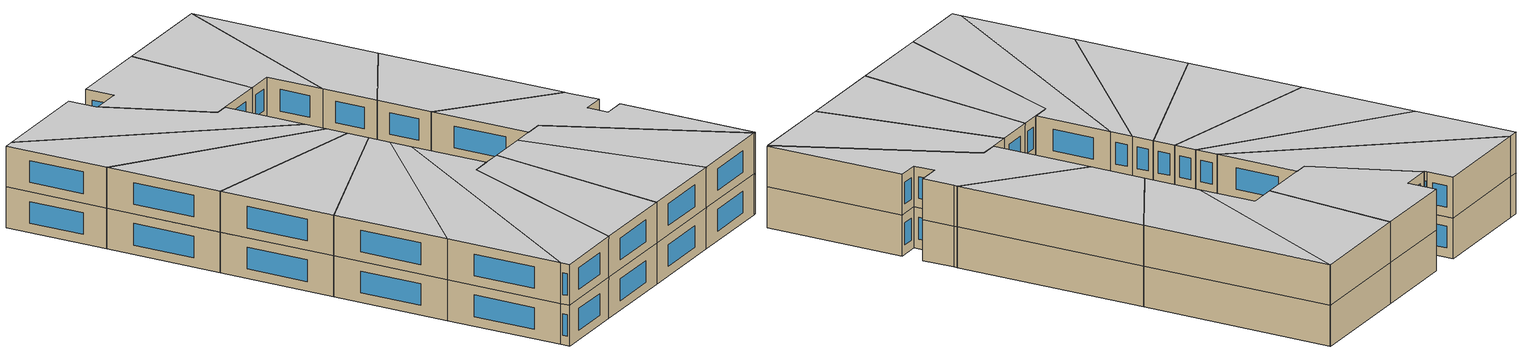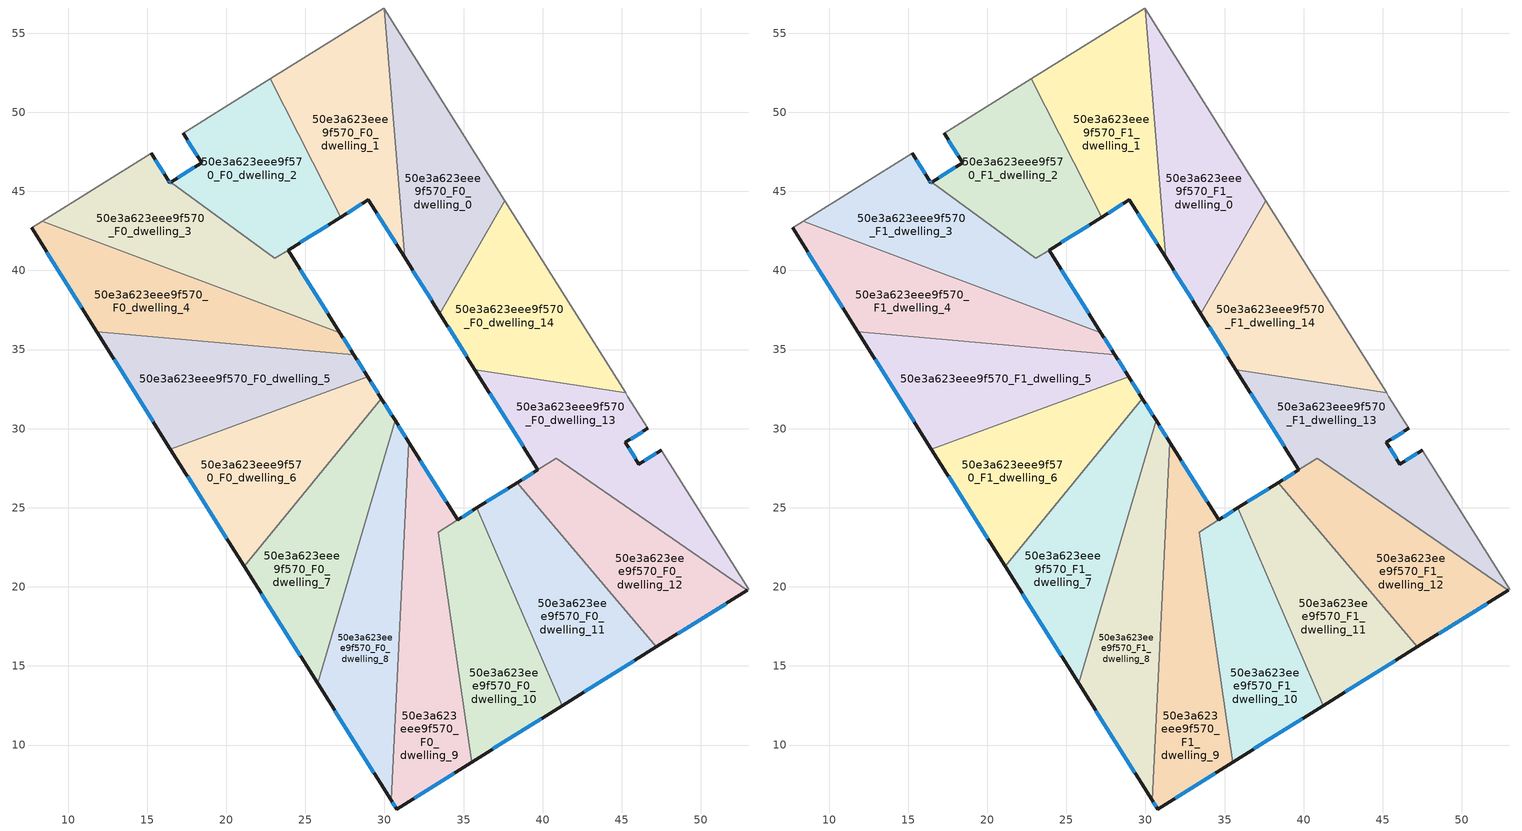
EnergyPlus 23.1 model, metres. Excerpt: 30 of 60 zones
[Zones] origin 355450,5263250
50e3a623eee9f570_F0_dwelling_0
 floor ground (EU_floor_Construction): 29.99,56.55 37.61,44.41 33.5,37.28 31.27,40.82 z0
 wall outside (EU_wall_Construction): 31.27,40.82 33.5,37.28 z0:3
 wall adiabatic (EU_wall_Construction): 37.61,44.41 29.99,56.55 z0:3
 wall to 50e3a623eee9f570_F0_dwelling_1 (EU_wall_Construction): 29.99,56.55 31.27,40.82 z0:3
 wall to 50e3a623eee9f570_F0_dwelling_14 (EU_wall_Construction): 33.5,37.28 37.61,44.41 z0:3
 window (EU_Window_Construction): 31.8,39.99 32.98,38.11 z0.7:2.3
50e3a623eee9f570_F0_dwelling_1
 floor ground (EU_floor_Construction): 29.99,56.55 31.27,40.82 28.99,44.46 27.22,43.36 22.78,52.11 29.96,56.59 z0
 wall outside (EU_wall_Construction): 27.22,43.36 28.99,44.46 31.27,40.82 z0:3
 wall adiabatic (EU_wall_Construction): 29.99,56.55 29.96,56.59 22.78,52.11 z0:3
 wall to 50e3a623eee9f570_F0_dwelling_2 (EU_wall_Construction): 22.78,52.11 27.22,43.36 z0:3
 window (EU_Window_Construction): 29.52,43.61 30.74,41.68 / 27.64,43.62 28.57,44.2 z0.7:2.3
50e3a623eee9f570_F0_dwelling_10
 floor ground (EU_floor_Construction): 35.84,24.99 41.25,12.49 35.51,8.91 33.39,23.46 z0
 wall outside (EU_wall_Construction): 35.51,8.91 41.25,12.49 / 35.84,24.99 34.62,24.23 z0:3
 wall to 50e3a623eee9f570_F0_dwelling_11 (EU_wall_Construction): 41.25,12.49 35.84,24.99 z0:3
 wall to 50e3a623eee9f570_F0_dwelling_9 (EU_wall_Construction): 34.62,24.23 33.39,23.46 35.51,8.91 z0:3
 window (EU_Window_Construction): 36.86,9.75 39.9,11.65 / 35.56,24.81 34.91,24.41 z0.7:2.3
50e3a623eee9f570_F0_dwelling_11
 floor ground (EU_floor_Construction): 38.39,26.58 47.19,16.2 41.25,12.49 35.84,24.99 z0
 wall outside (EU_wall_Construction): 38.39,26.58 35.84,24.99 / 41.25,12.49 47.19,16.2 z0:3
 wall to 50e3a623eee9f570_F0_dwelling_12 (EU_wall_Construction): 47.19,16.2 38.39,26.58 z0:3
 window (EU_Window_Construction): 37.79,26.21 36.44,25.37 / 42.64,13.36 45.79,15.33 z0.7:2.3
50e3a623eee9f570_F0_dwelling_12
 floor ground (EU_floor_Construction): 52.95,19.79 47.19,16.2 38.39,26.58 40.85,28.11 z0
 wall outside (EU_wall_Construction): 47.19,16.2 52.94,19.79 / 39.7,27.4 38.39,26.58 z0:3
 wall to 50e3a623eee9f570_F0_dwelling_13 (EU_wall_Construction): 52.95,19.79 40.85,28.11 39.7,27.4 z0:3
 window (EU_Window_Construction): 48.54,17.04 51.59,18.94 / 39.39,27.2 38.7,26.77 z0.7:2.3
50e3a623eee9f570_F0_dwelling_13
 floor ground (EU_floor_Construction): 46.65,30.01 45.23,29.13 46.09,27.76 47.51,28.65 53.04,19.85 52.95,19.79 40.85,28.11 39.7,27.4 35.72,33.74 45.24,32.26 45.39,32.01 z0
 wall outside (EU_wall_Construction): 35.72,33.74 39.7,27.4 / 47.51,28.65 46.09,27.76 45.23,29.13 46.65,30.01 z0:3
 wall adiabatic (EU_wall_Construction): 46.65,30.01 45.39,32.01 45.24,32.26 / 52.95,19.79 53.04,19.85 47.51,28.65 z0:3
 wall to 50e3a623eee9f570_F0_dwelling_14 (EU_wall_Construction): 45.24,32.26 35.72,33.74 z0:3
 window (EU_Window_Construction): 36.66,32.25 38.77,28.89 / 45.56,29.34 46.32,29.81 / 45.88,28.08 45.43,28.81 / 47.17,28.44 46.42,27.97 z0.7:2.3
50e3a623eee9f570_F0_dwelling_14
 floor ground (EU_floor_Construction): 37.61,44.41 45.24,32.26 35.72,33.74 33.5,37.28 z0
 wall outside (EU_wall_Construction): 33.5,37.28 35.72,33.74 z0:3
 wall adiabatic (EU_wall_Construction): 45.24,32.26 37.61,44.41 z0:3
 window (EU_Window_Construction): 34.02,36.45 35.2,34.57 z0.7:2.3
50e3a623eee9f570_F0_dwelling_2
 floor ground (EU_floor_Construction): 22.78,52.11 27.22,43.36 23.06,40.76 16.48,45.59 18.45,46.81 17.27,48.68 z0
 wall outside (EU_wall_Construction): 17.27,48.68 18.45,46.81 16.48,45.59 / 23.91,41.29 27.22,43.36 z0:3
 wall adiabatic (EU_wall_Construction): 22.78,52.11 17.27,48.68 z0:3
 wall to 50e3a623eee9f570_F0_dwelling_3 (EU_wall_Construction): 16.48,45.59 23.06,40.76 23.91,41.29 z0:3
 window (EU_Window_Construction): 17.98,46.53 16.94,45.88 / 17.55,48.24 18.17,47.25 / 24.69,41.77 26.45,42.87 z0.7:2.3
50e3a623eee9f570_F0_dwelling_3
 floor ground (EU_floor_Construction): 23.91,41.29 27.18,36.07 8.35,43.1 15.25,47.42 16.33,45.7 16.42,45.55 16.48,45.59 23.06,40.76 z0
 wall outside (EU_wall_Construction): 16.48,45.59 16.42,45.55 16.33,45.7 15.25,47.42 / 27.18,36.07 23.91,41.29 z0:3
 wall adiabatic (EU_wall_Construction): 15.25,47.42 8.35,43.1 z0:3
 wall to 50e3a623eee9f570_F0_dwelling_4 (EU_wall_Construction): 8.35,43.1 27.18,36.07 z0:3
 window (EU_Window_Construction): 16.08,46.1 15.5,47.01 / 16.4,45.59 16.35,45.66 / 16.47,45.58 16.44,45.56 / 26.41,37.29 24.68,40.06 z0.7:2.3
50e3a623eee9f570_F0_dwelling_4
 floor ground (EU_floor_Construction): 27.18,36.07 28.06,34.68 11.82,36.11 7.69,42.69 8.35,43.1 z0
 wall outside (EU_wall_Construction): 28.06,34.68 27.18,36.07 / 7.69,42.69 11.82,36.11 z0:3
 wall adiabatic (EU_wall_Construction): 8.35,43.1 7.69,42.69 z0:3
 wall to 50e3a623eee9f570_F0_dwelling_5 (EU_wall_Construction): 11.82,36.11 28.06,34.68 z0:3
 window (EU_Window_Construction): 27.85,35 27.39,35.74 / 8.66,41.14 10.85,37.66 z0.7:2.3
50e3a623eee9f570_F0_dwelling_5
 floor ground (EU_floor_Construction): 28.06,34.68 28.93,33.29 16.47,28.71 11.82,36.11 z0
 wall outside (EU_wall_Construction): 28.93,33.29 28.06,34.68 / 11.82,36.11 16.47,28.71 z0:3
 wall to 50e3a623eee9f570_F0_dwelling_6 (EU_wall_Construction): 16.47,28.71 28.93,33.29 z0:3
 window (EU_Window_Construction): 28.73,33.62 28.26,34.35 / 12.91,34.37 15.38,30.45 z0.7:2.3
50e3a623eee9f570_F0_dwelling_6
 floor ground (EU_floor_Construction): 28.93,33.29 29.8,31.9 21.12,21.32 16.47,28.71 z0
 wall outside (EU_wall_Construction): 29.8,31.9 28.93,33.29 / 16.47,28.71 21.12,21.32 z0:3
 wall to 50e3a623eee9f570_F0_dwelling_7 (EU_wall_Construction): 21.12,21.32 29.8,31.9 z0:3
 window (EU_Window_Construction): 29.6,32.23 29.13,32.96 / 17.56,26.98 20.03,23.05 z0.7:2.3
50e3a623eee9f570_F0_dwelling_7
 floor ground (EU_floor_Construction): 29.8,31.9 30.67,30.52 25.77,13.92 21.12,21.32 z0
 wall outside (EU_wall_Construction): 30.67,30.52 29.8,31.9 / 21.12,21.32 25.77,13.92 z0:3
 wall to 50e3a623eee9f570_F0_dwelling_8 (EU_wall_Construction): 25.77,13.92 30.67,30.52 z0:3
 window (EU_Window_Construction): 30.47,30.84 30.01,31.58 / 22.21,19.58 24.68,15.65 z0.7:2.3
50e3a623eee9f570_F0_dwelling_8
 floor ground (EU_floor_Construction): 30.67,30.52 31.54,29.13 30.42,6.52 25.77,13.92 z0
 wall outside (EU_wall_Construction): 31.54,29.13 30.67,30.52 / 25.77,13.92 30.42,6.52 z0:3
 wall to 50e3a623eee9f570_F0_dwelling_9 (EU_wall_Construction): 30.42,6.52 31.54,29.13 z0:3
 window (EU_Window_Construction): 31.34,29.45 30.88,30.19 / 26.86,12.18 29.33,8.26 z0.7:2.3
50e3a623eee9f570_F0_dwelling_9
 floor ground (EU_floor_Construction): 31.54,29.13 34.62,24.23 33.39,23.46 35.51,8.91 30.77,5.96 30.42,6.52 z0
 wall outside (EU_wall_Construction): 34.62,24.23 31.54,29.13 / 30.42,6.52 30.77,5.96 35.51,8.91 z0:3
 window (EU_Window_Construction): 33.9,25.38 32.27,27.98 / 31.89,6.65 34.4,8.22 / 30.5,6.39 30.69,6.09 z0.7:2.3
50e3a623eee9f570_F1_dwelling_0
 floor to 50e3a623eee9f570_F0_dwelling_0 (EU_floor_Construction): 29.99,56.55 37.61,44.41 33.5,37.28 31.27,40.82 z3
 wall outside (EU_wall_Construction): 31.27,40.82 33.5,37.28 z3:6
 wall adiabatic (EU_wall_Construction): 37.61,44.41 29.99,56.55 z3:6
 wall to 50e3a623eee9f570_F1_dwelling_1 (EU_wall_Construction): 29.99,56.55 31.27,40.82 z3:6
 wall to 50e3a623eee9f570_F1_dwelling_14 (EU_wall_Construction): 33.5,37.28 37.61,44.41 z3:6
 window (EU_Window_Construction): 31.8,39.99 32.98,38.11 z3.7:5.3
 ceiling to 50e3a623eee9f570_F2_dwelling_0 (EU_floor_Construction): 33.5,37.28 37.61,44.41 29.99,56.55 31.27,40.82 z6
50e3a623eee9f570_F1_dwelling_1
 floor to 50e3a623eee9f570_F0_dwelling_1 (EU_floor_Construction): 29.99,56.55 31.27,40.82 28.99,44.46 27.22,43.36 22.78,52.11 29.96,56.59 z3
 wall outside (EU_wall_Construction): 27.22,43.36 28.99,44.46 31.27,40.82 z3:6
 wall adiabatic (EU_wall_Construction): 29.99,56.55 29.96,56.59 22.78,52.11 z3:6
 wall to 50e3a623eee9f570_F1_dwelling_2 (EU_wall_Construction): 22.78,52.11 27.22,43.36 z3:6
 window (EU_Window_Construction): 29.52,43.61 30.74,41.68 / 27.64,43.62 28.57,44.2 z3.7:5.3
 ceiling to 50e3a623eee9f570_F2_dwelling_1 (EU_floor_Construction): 31.27,40.82 29.99,56.55 29.96,56.59 22.78,52.11 27.22,43.36 28.99,44.46 z6
50e3a623eee9f570_F1_dwelling_10
 floor to 50e3a623eee9f570_F0_dwelling_10 (EU_floor_Construction): 35.84,24.99 41.25,12.49 35.51,8.91 33.39,23.46 z3
 wall outside (EU_wall_Construction): 35.51,8.91 41.25,12.49 / 35.84,24.99 34.62,24.23 z3:6
 wall to 50e3a623eee9f570_F1_dwelling_11 (EU_wall_Construction): 41.25,12.49 35.84,24.99 z3:6
 wall to 50e3a623eee9f570_F1_dwelling_9 (EU_wall_Construction): 34.62,24.23 33.39,23.46 35.51,8.91 z3:6
 window (EU_Window_Construction): 36.86,9.75 39.9,11.65 / 35.56,24.81 34.91,24.41 z3.7:5.3
 ceiling to 50e3a623eee9f570_F2_dwelling_10 (EU_floor_Construction): 41.25,12.49 35.84,24.99 33.39,23.46 35.51,8.91 z6
50e3a623eee9f570_F1_dwelling_11
 floor to 50e3a623eee9f570_F0_dwelling_11 (EU_floor_Construction): 38.39,26.58 47.19,16.2 41.25,12.49 35.84,24.99 z3
 wall outside (EU_wall_Construction): 38.39,26.58 35.84,24.99 / 41.25,12.49 47.19,16.2 z3:6
 wall to 50e3a623eee9f570_F1_dwelling_12 (EU_wall_Construction): 47.19,16.2 38.39,26.58 z3:6
 window (EU_Window_Construction): 37.79,26.21 36.44,25.37 / 42.64,13.36 45.79,15.33 z3.7:5.3
 ceiling to 50e3a623eee9f570_F2_dwelling_11 (EU_floor_Construction): 47.19,16.2 38.39,26.58 35.84,24.99 41.25,12.49 z6
50e3a623eee9f570_F1_dwelling_12
 floor to 50e3a623eee9f570_F0_dwelling_12 (EU_floor_Construction): 52.94,19.79 47.19,16.2 38.39,26.58 40.85,28.11 z3
 wall outside (EU_wall_Construction): 47.19,16.2 52.94,19.79 / 39.7,27.4 38.39,26.58 z3:6
 wall to 50e3a623eee9f570_F1_dwelling_13 (EU_wall_Construction): 52.95,19.79 40.85,28.11 39.7,27.4 z3:6
 window (EU_Window_Construction): 48.54,17.04 51.59,18.94 / 39.39,27.2 38.7,26.77 z3.7:5.3
 ceiling to 50e3a623eee9f570_F2_dwelling_12 (EU_floor_Construction): 52.94,19.79 40.85,28.11 38.39,26.58 47.19,16.2 z6
50e3a623eee9f570_F1_dwelling_13
 floor to 50e3a623eee9f570_F0_dwelling_13 (EU_floor_Construction): 46.65,30.01 45.23,29.13 46.09,27.76 47.51,28.65 53.04,19.85 52.95,19.79 40.85,28.11 39.7,27.4 35.72,33.74 45.24,32.26 45.39,32.01 z3
 wall outside (EU_wall_Construction): 35.72,33.74 39.7,27.4 / 47.51,28.65 46.09,27.76 45.23,29.13 46.65,30.01 z3:6
 wall adiabatic (EU_wall_Construction): 46.65,30.01 45.39,32.01 45.24,32.26 / 52.95,19.79 53.04,19.85 47.51,28.65 z3:6
 wall to 50e3a623eee9f570_F1_dwelling_14 (EU_wall_Construction): 45.24,32.26 35.72,33.74 z3:6
 window (EU_Window_Construction): 36.66,32.25 38.77,28.89 / 45.56,29.34 46.32,29.81 / 45.88,28.08 45.43,28.81 / 47.17,28.44 46.42,27.97 z3.7:5.3
 ceiling to 50e3a623eee9f570_F2_dwelling_13 (EU_floor_Construction): 53.04,19.85 47.51,28.65 46.09,27.76 45.23,29.13 46.65,30.01 45.39,32.01 45.24,32.26 35.72,33.74 39.7,27.4 40.85,28.11 52.95,19.79 z6
50e3a623eee9f570_F1_dwelling_14
 floor to 50e3a623eee9f570_F0_dwelling_14 (EU_floor_Construction): 37.61,44.41 45.24,32.26 35.72,33.74 33.5,37.28 z3
 wall outside (EU_wall_Construction): 33.5,37.28 35.72,33.74 z3:6
 wall adiabatic (EU_wall_Construction): 45.24,32.26 37.61,44.41 z3:6
 window (EU_Window_Construction): 34.02,36.45 35.2,34.57 z3.7:5.3
 ceiling to 50e3a623eee9f570_F2_dwelling_14 (EU_floor_Construction): 45.24,32.26 37.61,44.41 33.5,37.28 35.72,33.74 z6
50e3a623eee9f570_F1_dwelling_2
 floor to 50e3a623eee9f570_F0_dwelling_2 (EU_floor_Construction): 22.78,52.11 27.22,43.36 23.06,40.76 16.48,45.59 18.44,46.81 17.27,48.68 z3
 wall outside (EU_wall_Construction): 17.27,48.68 18.45,46.81 16.48,45.59 / 23.91,41.29 27.22,43.36 z3:6
 wall adiabatic (EU_wall_Construction): 22.78,52.11 17.27,48.68 z3:6
 wall to 50e3a623eee9f570_F1_dwelling_3 (EU_wall_Construction): 16.48,45.59 23.06,40.76 23.91,41.29 z3:6
 window (EU_Window_Construction): 17.98,46.53 16.94,45.88 / 17.55,48.24 18.17,47.25 / 24.69,41.77 26.45,42.87 z3.7:5.3
 ceiling to 50e3a623eee9f570_F2_dwelling_2 (EU_floor_Construction): 27.22,43.36 22.78,52.11 17.27,48.68 18.44,46.81 16.48,45.59 23.06,40.76 z6
50e3a623eee9f570_F1_dwelling_3
 floor to 50e3a623eee9f570_F0_dwelling_3 (EU_floor_Construction): 23.91,41.29 27.18,36.07 8.35,43.1 15.25,47.42 16.33,45.7 16.42,45.55 16.48,45.59 23.06,40.76 z3
 wall outside (EU_wall_Construction): 16.48,45.59 16.42,45.55 16.33,45.7 15.25,47.42 / 27.18,36.07 23.91,41.29 z3:6
 wall adiabatic (EU_wall_Construction): 15.25,47.42 8.35,43.1 z3:6
 wall to 50e3a623eee9f570_F1_dwelling_4 (EU_wall_Construction): 8.35,43.1 27.18,36.07 z3:6
 window (EU_Window_Construction): 16.08,46.1 15.5,47.01 / 16.4,45.59 16.35,45.66 / 16.47,45.58 16.44,45.56 / 26.41,37.29 24.68,40.06 z3.7:5.3
 ceiling to 50e3a623eee9f570_F2_dwelling_3 (EU_floor_Construction): 27.18,36.07 23.91,41.29 23.06,40.76 16.48,45.59 16.42,45.55 16.33,45.7 15.25,47.42 8.35,43.1 z6
50e3a623eee9f570_F1_dwelling_4
 floor to 50e3a623eee9f570_F0_dwelling_4 (EU_floor_Construction): 27.18,36.07 28.06,34.68 11.82,36.11 7.69,42.69 8.35,43.1 z3
 wall outside (EU_wall_Construction): 28.06,34.68 27.18,36.07 / 7.69,42.69 11.82,36.11 z3:6
 wall adiabatic (EU_wall_Construction): 8.35,43.1 7.69,42.69 z3:6
 wall to 50e3a623eee9f570_F1_dwelling_5 (EU_wall_Construction): 11.82,36.11 28.06,34.68 z3:6
 window (EU_Window_Construction): 27.85,35 27.39,35.74 / 8.66,41.14 10.85,37.66 z3.7:5.3
 ceiling to 50e3a623eee9f570_F2_dwelling_4 (EU_floor_Construction): 28.06,34.68 27.18,36.07 8.35,43.1 7.69,42.69 11.82,36.11 z6
50e3a623eee9f570_F1_dwelling_5
 floor to 50e3a623eee9f570_F0_dwelling_5 (EU_floor_Construction): 28.06,34.68 28.93,33.29 16.47,28.71 11.82,36.11 z3
 wall outside (EU_wall_Construction): 28.93,33.29 28.06,34.68 / 11.82,36.11 16.47,28.71 z3:6
 wall to 50e3a623eee9f570_F1_dwelling_6 (EU_wall_Construction): 16.47,28.71 28.93,33.29 z3:6
 window (EU_Window_Construction): 28.73,33.62 28.26,34.35 / 12.91,34.37 15.38,30.45 z3.7:5.3
 ceiling to 50e3a623eee9f570_F2_dwelling_5 (EU_floor_Construction): 28.93,33.29 28.06,34.68 11.82,36.11 16.47,28.71 z6
50e3a623eee9f570_F1_dwelling_6
 floor to 50e3a623eee9f570_F0_dwelling_6 (EU_floor_Construction): 28.93,33.29 29.8,31.9 21.12,21.32 16.47,28.71 z3
 wall outside (EU_wall_Construction): 29.8,31.9 28.93,33.29 / 16.47,28.71 21.12,21.32 z3:6
 wall to 50e3a623eee9f570_F1_dwelling_7 (EU_wall_Construction): 21.12,21.32 29.8,31.9 z3:6
 window (EU_Window_Construction): 29.6,32.23 29.13,32.96 / 17.56,26.98 20.03,23.05 z3.7:5.3
 ceiling to 50e3a623eee9f570_F2_dwelling_6 (EU_floor_Construction): 21.12,21.32 29.8,31.9 28.93,33.29 16.47,28.71 z6
50e3a623eee9f570_F1_dwelling_7
 floor to 50e3a623eee9f570_F0_dwelling_7 (EU_floor_Construction): 29.8,31.9 30.67,30.52 25.77,13.92 21.12,21.32 z3
 wall outside (EU_wall_Construction): 30.67,30.52 29.8,31.9 / 21.12,21.32 25.77,13.92 z3:6
 wall to 50e3a623eee9f570_F1_dwelling_8 (EU_wall_Construction): 25.77,13.92 30.67,30.52 z3:6
 window (EU_Window_Construction): 30.47,30.84 30.01,31.58 / 22.21,19.58 24.68,15.65 z3.7:5.3
 ceiling to 50e3a623eee9f570_F2_dwelling_7 (EU_floor_Construction): 25.77,13.92 30.67,30.52 29.8,31.9 21.12,21.32 z6
50e3a623eee9f570_F1_dwelling_8
 floor to 50e3a623eee9f570_F0_dwelling_8 (EU_floor_Construction): 30.67,30.52 31.54,29.13 30.42,6.52 25.77,13.92 z3
 wall outside (EU_wall_Construction): 31.54,29.13 30.67,30.52 / 25.77,13.92 30.42,6.52 z3:6
 wall to 50e3a623eee9f570_F1_dwelling_9 (EU_wall_Construction): 30.42,6.52 31.54,29.13 z3:6
 window (EU_Window_Construction): 31.34,29.45 30.88,30.19 / 26.86,12.18 29.33,8.26 z3.7:5.3
 ceiling to 50e3a623eee9f570_F2_dwelling_8 (EU_floor_Construction): 30.42,6.52 31.54,29.13 30.67,30.52 25.77,13.92 z6
50e3a623eee9f570_F1_dwelling_9
 floor to 50e3a623eee9f570_F0_dwelling_9 (EU_floor_Construction): 31.54,29.13 34.62,24.23 33.39,23.46 35.51,8.91 30.77,5.96 30.42,6.52 z3
 wall outside (EU_wall_Construction): 34.62,24.23 31.54,29.13 / 30.42,6.52 30.77,5.96 35.51,8.91 z3:6
 window (EU_Window_Construction): 33.9,25.38 32.27,27.98 / 31.89,6.65 34.4,8.22 / 30.5,6.39 30.69,6.09 z3.7:5.3
 ceiling to 50e3a623eee9f570_F2_dwelling_9 (EU_floor_Construction): 35.51,8.91 33.39,23.46 34.62,24.23 31.54,29.13 30.42,6.52 30.77,5.96 z6
[Building]
EU S2 Campaign: North Axis=0; Terrain=City; Solar Distribution=FullExterior
[Site:Location]
Budapest.Ferenc.Liszt.Intl.AP: Latitude=47.437; Longitude=19.256; Time Zone=1; Elevation=185
[SizingPeriod:WeatherFileDays]
AnnualSizingPeriod: Begin Month=1; Begin Day of Month=1; End Month=12; End Day of Month=31; Day of Week for Start Day=Monday; Use Weather File Daylight Saving Period=No; Use Weather File Rain and Snow Indicators=No
[MATERIAL]
EU_InternalMass_Material: Roughness=MediumRough; Thickness=0.1; Conductivity=1; Density=1800; Specific Heat=900; Thermal Absorptance=0.9; Solar Absorptance=0.7; Visible Absorptance=0.7
[MATERIAL:NOMASS] Roughness=MediumRough; Thermal Absorptance=0.9; Solar Absorptance=0.7; Visible Absorptance=0.7
Name | Thermal Resistance
EU_wall_NoMass | 0.832559
EU_floor_NoMass | 0.872794
[WINDOWMATERIAL:SIMPLEGLAZINGSYSTEM]
EU_Window_SimpleGlazing: UFactor=2.79869; Solar Heat Gain Coefficient=0.75; Visible Transmittance=0.75
[CONSTRUCTION]
EU_wall_Construction: EU_wall_NoMass
EU_floor_Construction: EU_floor_NoMass
EU_Window_Construction: EU_Window_SimpleGlazing
EU_InternalMass_Construction: EU_InternalMass_Material
[ZONE] Type=1; Multiplier=1; Ceiling Height=autocalculate; Floor Area=autocalculate; Part of Total Floor Area=Yes
Name | Volume
50e3a623eee9f570_F0_dwelling_0 | 202.065
50e3a623eee9f570_F1_dwelling_0 | 202.066
50e3a623eee9f570_F0_dwelling_1 | 202.047
50e3a623eee9f570_F1_dwelling_1 | 202.046
50e3a623eee9f570_F0_dwelling_10 | 194.876
50e3a623eee9f570_F1_dwelling_10 | 194.903
50e3a623eee9f570_F0_dwelling_11 | 202.091
50e3a623eee9f570_F1_dwelling_11 | 202.09
50e3a623eee9f570_F0_dwelling_12 | 195.629
50e3a623eee9f570_F1_dwelling_12 | 195.511
50e3a623eee9f570_F0_dwelling_13; 50e3a623eee9f570_F1_dwelling_13 | 208.467
50e3a623eee9f570_F0_dwelling_14 | 202.096
50e3a623eee9f570_F1_dwelling_14 | 202.097
50e3a623eee9f570_F0_dwelling_2 | 195.854
50e3a623eee9f570_F1_dwelling_2 | 195.82
50e3a623eee9f570_F0_dwelling_3; 50e3a623eee9f570_F1_dwelling_3 | 208.277
50e3a623eee9f570_F0_dwelling_4; 50e3a623eee9f570_F1_dwelling_4 | 202.019
50e3a623eee9f570_F0_dwelling_5; 50e3a623eee9f570_F1_dwelling_5 | 202.057
50e3a623eee9f570_F0_dwelling_6; 50e3a623eee9f570_F1_dwelling_6 | 202.069
50e3a623eee9f570_F0_dwelling_7 | 202.056
50e3a623eee9f570_F1_dwelling_7 | 202.055
50e3a623eee9f570_F0_dwelling_8; 50e3a623eee9f570_F1_dwelling_8 | 202.087
50e3a623eee9f570_F0_dwelling_9; 50e3a623eee9f570_F1_dwelling_9 | 209.205
[INTERNALMASS] Construction=EU_InternalMass_Construction
Name | Zone or ZoneList | Surface Area
50e3a623eee9f570_F0_dwelling_0_EU_InternalMass | 50e3a623eee9f570_F0_dwelling_0 | 67.3552
50e3a623eee9f570_F0_dwelling_1_EU_InternalMass | 50e3a623eee9f570_F0_dwelling_1 | 67.3489
50e3a623eee9f570_F0_dwelling_2_EU_InternalMass | 50e3a623eee9f570_F0_dwelling_2 | 65.2851
50e3a623eee9f570_F0_dwelling_3_EU_InternalMass | 50e3a623eee9f570_F0_dwelling_3 | 69.4268
50e3a623eee9f570_F0_dwelling_4_EU_InternalMass | 50e3a623eee9f570_F0_dwelling_4 | 67.3397
50e3a623eee9f570_F0_dwelling_5_EU_InternalMass | 50e3a623eee9f570_F0_dwelling_5 | 67.3524
50e3a623eee9f570_F0_dwelling_6_EU_InternalMass | 50e3a623eee9f570_F0_dwelling_6 | 67.3564
50e3a623eee9f570_F0_dwelling_7_EU_InternalMass | 50e3a623eee9f570_F0_dwelling_7 | 67.3519
50e3a623eee9f570_F0_dwelling_8_EU_InternalMass | 50e3a623eee9f570_F0_dwelling_8 | 67.3624
50e3a623eee9f570_F0_dwelling_9_EU_InternalMass | 50e3a623eee9f570_F0_dwelling_9 | 69.7368
50e3a623eee9f570_F0_dwelling_10_EU_InternalMass | 50e3a623eee9f570_F0_dwelling_10 | 64.9738
50e3a623eee9f570_F0_dwelling_11_EU_InternalMass | 50e3a623eee9f570_F0_dwelling_11 | 67.3634
50e3a623eee9f570_F0_dwelling_12_EU_InternalMass | 50e3a623eee9f570_F0_dwelling_12 | 65.2091
50e3a623eee9f570_F0_dwelling_13_EU_InternalMass | 50e3a623eee9f570_F0_dwelling_13 | 69.4861
50e3a623eee9f570_F0_dwelling_14_EU_InternalMass | 50e3a623eee9f570_F0_dwelling_14 | 67.3657
50e3a623eee9f570_F1_dwelling_0_EU_InternalMass | 50e3a623eee9f570_F1_dwelling_0 | 67.3552
50e3a623eee9f570_F1_dwelling_1_EU_InternalMass | 50e3a623eee9f570_F1_dwelling_1 | 67.3489
50e3a623eee9f570_F1_dwelling_2_EU_InternalMass | 50e3a623eee9f570_F1_dwelling_2 | 65.2851
50e3a623eee9f570_F1_dwelling_3_EU_InternalMass | 50e3a623eee9f570_F1_dwelling_3 | 69.4268
50e3a623eee9f570_F1_dwelling_4_EU_InternalMass | 50e3a623eee9f570_F1_dwelling_4 | 67.3397
50e3a623eee9f570_F1_dwelling_5_EU_InternalMass | 50e3a623eee9f570_F1_dwelling_5 | 67.3524
50e3a623eee9f570_F1_dwelling_6_EU_InternalMass | 50e3a623eee9f570_F1_dwelling_6 | 67.3564
50e3a623eee9f570_F1_dwelling_7_EU_InternalMass | 50e3a623eee9f570_F1_dwelling_7 | 67.3519
50e3a623eee9f570_F1_dwelling_8_EU_InternalMass | 50e3a623eee9f570_F1_dwelling_8 | 67.3624
50e3a623eee9f570_F1_dwelling_9_EU_InternalMass | 50e3a623eee9f570_F1_dwelling_9 | 69.7368
50e3a623eee9f570_F1_dwelling_10_EU_InternalMass | 50e3a623eee9f570_F1_dwelling_10 | 64.9738
50e3a623eee9f570_F1_dwelling_11_EU_InternalMass | 50e3a623eee9f570_F1_dwelling_11 | 67.3634
50e3a623eee9f570_F1_dwelling_12_EU_InternalMass | 50e3a623eee9f570_F1_dwelling_12 | 65.2091
50e3a623eee9f570_F1_dwelling_13_EU_InternalMass | 50e3a623eee9f570_F1_dwelling_13 | 69.4861
50e3a623eee9f570_F1_dwelling_14_EU_InternalMass | 50e3a623eee9f570_F1_dwelling_14 | 67.3657
[OTHEREQUIPMENT] Fuel Type=Electricity; Design Level Calculation Method=Watts/Area; Power per Zone Floor Area=1; Fraction Latent=0; Fraction Radiant=0; Fraction Lost=0; Carbon Dioxide Generation Rate=0; EndUse Subcategory=EU_Step8_InternalGains
Name | Zone or ZoneList or Space or SpaceList | Schedule
EU_Step8_InternalGain_50e3a623eee9f570_F0_dwelling_0_f000 | 50e3a623eee9f570_F0_dwelling_0 | EU_Step8_GainSchedule_50e3a623eee9f570_F0_dwelling_0_f000
EU_Step8_InternalGain_50e3a623eee9f570_F0_dwelling_1_f000 | 50e3a623eee9f570_F0_dwelling_1 | EU_Step8_GainSchedule_50e3a623eee9f570_F0_dwelling_1_f000
EU_Step8_InternalGain_50e3a623eee9f570_F0_dwelling_2_f000 | 50e3a623eee9f570_F0_dwelling_2 | EU_Step8_GainSchedule_50e3a623eee9f570_F0_dwelling_2_f000
EU_Step8_InternalGain_50e3a623eee9f570_F0_dwelling_3_f000 | 50e3a623eee9f570_F0_dwelling_3 | EU_Step8_GainSchedule_50e3a623eee9f570_F0_dwelling_3_f000
EU_Step8_InternalGain_50e3a623eee9f570_F0_dwelling_4_f000 | 50e3a623eee9f570_F0_dwelling_4 | EU_Step8_GainSchedule_50e3a623eee9f570_F0_dwelling_4_f000
EU_Step8_InternalGain_50e3a623eee9f570_F0_dwelling_5_f000 | 50e3a623eee9f570_F0_dwelling_5 | EU_Step8_GainSchedule_50e3a623eee9f570_F0_dwelling_5_f000
EU_Step8_InternalGain_50e3a623eee9f570_F0_dwelling_6_f000 | 50e3a623eee9f570_F0_dwelling_6 | EU_Step8_GainSchedule_50e3a623eee9f570_F0_dwelling_6_f000
EU_Step8_InternalGain_50e3a623eee9f570_F0_dwelling_7_f000 | 50e3a623eee9f570_F0_dwelling_7 | EU_Step8_GainSchedule_50e3a623eee9f570_F0_dwelling_7_f000
EU_Step8_InternalGain_50e3a623eee9f570_F0_dwelling_8_f000 | 50e3a623eee9f570_F0_dwelling_8 | EU_Step8_GainSchedule_50e3a623eee9f570_F0_dwelling_8_f000
EU_Step8_InternalGain_50e3a623eee9f570_F0_dwelling_9_f000 | 50e3a623eee9f570_F0_dwelling_9 | EU_Step8_GainSchedule_50e3a623eee9f570_F0_dwelling_9_f000
EU_Step8_InternalGain_50e3a623eee9f570_F0_dwelling_10_f000 | 50e3a623eee9f570_F0_dwelling_10 | EU_Step8_GainSchedule_50e3a623eee9f570_F0_dwelling_10_f000
EU_Step8_InternalGain_50e3a623eee9f570_F0_dwelling_11_f000 | 50e3a623eee9f570_F0_dwelling_11 | EU_Step8_GainSchedule_50e3a623eee9f570_F0_dwelling_11_f000
EU_Step8_InternalGain_50e3a623eee9f570_F0_dwelling_12_f000 | 50e3a623eee9f570_F0_dwelling_12 | EU_Step8_GainSchedule_50e3a623eee9f570_F0_dwelling_12_f000
EU_Step8_InternalGain_50e3a623eee9f570_F0_dwelling_13_f000 | 50e3a623eee9f570_F0_dwelling_13 | EU_Step8_GainSchedule_50e3a623eee9f570_F0_dwelling_13_f000
EU_Step8_InternalGain_50e3a623eee9f570_F0_dwelling_14_f000 | 50e3a623eee9f570_F0_dwelling_14 | EU_Step8_GainSchedule_50e3a623eee9f570_F0_dwelling_14_f000
EU_Step8_InternalGain_50e3a623eee9f570_F1_dwelling_0_f000 | 50e3a623eee9f570_F1_dwelling_0 | EU_Step8_GainSchedule_50e3a623eee9f570_F1_dwelling_0_f000
EU_Step8_InternalGain_50e3a623eee9f570_F1_dwelling_1_f000 | 50e3a623eee9f570_F1_dwelling_1 | EU_Step8_GainSchedule_50e3a623eee9f570_F1_dwelling_1_f000
EU_Step8_InternalGain_50e3a623eee9f570_F1_dwelling_2_f000 | 50e3a623eee9f570_F1_dwelling_2 | EU_Step8_GainSchedule_50e3a623eee9f570_F1_dwelling_2_f000
EU_Step8_InternalGain_50e3a623eee9f570_F1_dwelling_3_f000 | 50e3a623eee9f570_F1_dwelling_3 | EU_Step8_GainSchedule_50e3a623eee9f570_F1_dwelling_3_f000
EU_Step8_InternalGain_50e3a623eee9f570_F1_dwelling_4_f000 | 50e3a623eee9f570_F1_dwelling_4 | EU_Step8_GainSchedule_50e3a623eee9f570_F1_dwelling_4_f000
EU_Step8_InternalGain_50e3a623eee9f570_F1_dwelling_5_f000 | 50e3a623eee9f570_F1_dwelling_5 | EU_Step8_GainSchedule_50e3a623eee9f570_F1_dwelling_5_f000
EU_Step8_InternalGain_50e3a623eee9f570_F1_dwelling_6_f000 | 50e3a623eee9f570_F1_dwelling_6 | EU_Step8_GainSchedule_50e3a623eee9f570_F1_dwelling_6_f000
EU_Step8_InternalGain_50e3a623eee9f570_F1_dwelling_7_f000 | 50e3a623eee9f570_F1_dwelling_7 | EU_Step8_GainSchedule_50e3a623eee9f570_F1_dwelling_7_f000
EU_Step8_InternalGain_50e3a623eee9f570_F1_dwelling_8_f000 | 50e3a623eee9f570_F1_dwelling_8 | EU_Step8_GainSchedule_50e3a623eee9f570_F1_dwelling_8_f000
EU_Step8_InternalGain_50e3a623eee9f570_F1_dwelling_9_f000 | 50e3a623eee9f570_F1_dwelling_9 | EU_Step8_GainSchedule_50e3a623eee9f570_F1_dwelling_9_f000
EU_Step8_InternalGain_50e3a623eee9f570_F1_dwelling_10_f000 | 50e3a623eee9f570_F1_dwelling_10 | EU_Step8_GainSchedule_50e3a623eee9f570_F1_dwelling_10_f000
EU_Step8_InternalGain_50e3a623eee9f570_F1_dwelling_11_f000 | 50e3a623eee9f570_F1_dwelling_11 | EU_Step8_GainSchedule_50e3a623eee9f570_F1_dwelling_11_f000
EU_Step8_InternalGain_50e3a623eee9f570_F1_dwelling_12_f000 | 50e3a623eee9f570_F1_dwelling_12 | EU_Step8_GainSchedule_50e3a623eee9f570_F1_dwelling_12_f000
EU_Step8_InternalGain_50e3a623eee9f570_F1_dwelling_13_f000 | 50e3a623eee9f570_F1_dwelling_13 | EU_Step8_GainSchedule_50e3a623eee9f570_F1_dwelling_13_f000
EU_Step8_InternalGain_50e3a623eee9f570_F1_dwelling_14_f000 | 50e3a623eee9f570_F1_dwelling_14 | EU_Step8_GainSchedule_50e3a623eee9f570_F1_dwelling_14_f000
[ZONEVENTILATION:DESIGNFLOWRATE] Schedule=EU_AlwaysOn; Design Flow Rate Calculation Method=AirChanges/Hour; Air Changes per Hour=0.475469; Ventilation Type=Natural; Fan Pressure Rise=0; Fan Total Efficiency=1; Constant Term Coefficient=1; Temperature Term Coefficient=0; Velocity Term Coefficient=0; Velocity Squared Term Coefficient=0; Minimum Indoor Temperature=-100; Maximum Indoor Temperature=100; Delta Temperature=-100; Minimum Outdoor Temperature=-100; Maximum Outdoor Temperature=100; Maximum Wind Speed=40
Name | Zone or ZoneList or Space or SpaceList
EU_ConstantAir_50e3a623eee9f570_F0_dwelling_0 | 50e3a623eee9f570_F0_dwelling_0
EU_ConstantAir_50e3a623eee9f570_F0_dwelling_1 | 50e3a623eee9f570_F0_dwelling_1
EU_ConstantAir_50e3a623eee9f570_F0_dwelling_2 | 50e3a623eee9f570_F0_dwelling_2
EU_ConstantAir_50e3a623eee9f570_F0_dwelling_3 | 50e3a623eee9f570_F0_dwelling_3
EU_ConstantAir_50e3a623eee9f570_F0_dwelling_4 | 50e3a623eee9f570_F0_dwelling_4
EU_ConstantAir_50e3a623eee9f570_F0_dwelling_5 | 50e3a623eee9f570_F0_dwelling_5
EU_ConstantAir_50e3a623eee9f570_F0_dwelling_6 | 50e3a623eee9f570_F0_dwelling_6
EU_ConstantAir_50e3a623eee9f570_F0_dwelling_7 | 50e3a623eee9f570_F0_dwelling_7
EU_ConstantAir_50e3a623eee9f570_F0_dwelling_8 | 50e3a623eee9f570_F0_dwelling_8
EU_ConstantAir_50e3a623eee9f570_F0_dwelling_9 | 50e3a623eee9f570_F0_dwelling_9
EU_ConstantAir_50e3a623eee9f570_F0_dwelling_10 | 50e3a623eee9f570_F0_dwelling_10
EU_ConstantAir_50e3a623eee9f570_F0_dwelling_11 | 50e3a623eee9f570_F0_dwelling_11
EU_ConstantAir_50e3a623eee9f570_F0_dwelling_12 | 50e3a623eee9f570_F0_dwelling_12
EU_ConstantAir_50e3a623eee9f570_F0_dwelling_13 | 50e3a623eee9f570_F0_dwelling_13
EU_ConstantAir_50e3a623eee9f570_F0_dwelling_14 | 50e3a623eee9f570_F0_dwelling_14
EU_ConstantAir_50e3a623eee9f570_F1_dwelling_0 | 50e3a623eee9f570_F1_dwelling_0
EU_ConstantAir_50e3a623eee9f570_F1_dwelling_1 | 50e3a623eee9f570_F1_dwelling_1
EU_ConstantAir_50e3a623eee9f570_F1_dwelling_2 | 50e3a623eee9f570_F1_dwelling_2
EU_ConstantAir_50e3a623eee9f570_F1_dwelling_3 | 50e3a623eee9f570_F1_dwelling_3
EU_ConstantAir_50e3a623eee9f570_F1_dwelling_4 | 50e3a623eee9f570_F1_dwelling_4
EU_ConstantAir_50e3a623eee9f570_F1_dwelling_5 | 50e3a623eee9f570_F1_dwelling_5
EU_ConstantAir_50e3a623eee9f570_F1_dwelling_6 | 50e3a623eee9f570_F1_dwelling_6
EU_ConstantAir_50e3a623eee9f570_F1_dwelling_7 | 50e3a623eee9f570_F1_dwelling_7
EU_ConstantAir_50e3a623eee9f570_F1_dwelling_8 | 50e3a623eee9f570_F1_dwelling_8
EU_ConstantAir_50e3a623eee9f570_F1_dwelling_9 | 50e3a623eee9f570_F1_dwelling_9
EU_ConstantAir_50e3a623eee9f570_F1_dwelling_10 | 50e3a623eee9f570_F1_dwelling_10
EU_ConstantAir_50e3a623eee9f570_F1_dwelling_11 | 50e3a623eee9f570_F1_dwelling_11
EU_ConstantAir_50e3a623eee9f570_F1_dwelling_12 | 50e3a623eee9f570_F1_dwelling_12
EU_ConstantAir_50e3a623eee9f570_F1_dwelling_13 | 50e3a623eee9f570_F1_dwelling_13
EU_ConstantAir_50e3a623eee9f570_F1_dwelling_14 | 50e3a623eee9f570_F1_dwelling_14
[HVACTEMPLATE:THERMOSTAT] Constant Heating Setpoint=20; Constant Cooling Setpoint=50
EU_HeatOnly_50e3a623eee9f570_F0_dwelling_0; EU_HeatOnly_50e3a623eee9f570_F0_dwelling_1; EU_HeatOnly_50e3a623eee9f570_F0_dwelling_2; EU_HeatOnly_50e3a623eee9f570_F0_dwelling_3; EU_HeatOnly_50e3a623eee9f570_F0_dwelling_4; EU_HeatOnly_50e3a623eee9f570_F0_dwelling_5; EU_HeatOnly_50e3a623eee9f570_F0_dwelling_6; EU_HeatOnly_50e3a623eee9f570_F0_dwelling_7; EU_HeatOnly_50e3a623eee9f570_F0_dwelling_8; EU_HeatOnly_50e3a623eee9f570_F0_dwelling_9; EU_HeatOnly_50e3a623eee9f570_F0_dwelling_10; EU_HeatOnly_50e3a623eee9f570_F0_dwelling_11; EU_HeatOnly_50e3a623eee9f570_F0_dwelling_12; EU_HeatOnly_50e3a623eee9f570_F0_dwelling_13; EU_HeatOnly_50e3a623eee9f570_F0_dwelling_14; EU_HeatOnly_50e3a623eee9f570_F1_dwelling_0; EU_HeatOnly_50e3a623eee9f570_F1_dwelling_1; EU_HeatOnly_50e3a623eee9f570_F1_dwelling_2; EU_HeatOnly_50e3a623eee9f570_F1_dwelling_3; EU_HeatOnly_50e3a623eee9f570_F1_dwelling_4; EU_HeatOnly_50e3a623eee9f570_F1_dwelling_5; EU_HeatOnly_50e3a623eee9f570_F1_dwelling_6; EU_HeatOnly_50e3a623eee9f570_F1_dwelling_7; EU_HeatOnly_50e3a623eee9f570_F1_dwelling_8; EU_HeatOnly_50e3a623eee9f570_F1_dwelling_9; EU_HeatOnly_50e3a623eee9f570_F1_dwelling_10; EU_HeatOnly_50e3a623eee9f570_F1_dwelling_11; EU_HeatOnly_50e3a623eee9f570_F1_dwelling_12; EU_HeatOnly_50e3a623eee9f570_F1_dwelling_13; EU_HeatOnly_50e3a623eee9f570_F1_dwelling_14; EU_HeatOnly_50e3a623eee9f570_F2_dwelling_0; EU_HeatOnly_50e3a623eee9f570_F2_dwelling_1; EU_HeatOnly_50e3a623eee9f570_F2_dwelling_2; EU_HeatOnly_50e3a623eee9f570_F2_dwelling_3; EU_HeatOnly_50e3a623eee9f570_F2_dwelling_4; EU_HeatOnly_50e3a623eee9f570_F2_dwelling_5; EU_HeatOnly_50e3a623eee9f570_F2_dwelling_6; EU_HeatOnly_50e3a623eee9f570_F2_dwelling_7; EU_HeatOnly_50e3a623eee9f570_F2_dwelling_8; EU_HeatOnly_50e3a623eee9f570_F2_dwelling_9; EU_HeatOnly_50e3a623eee9f570_F2_dwelling_10; EU_HeatOnly_50e3a623eee9f570_F2_dwelling_11; EU_HeatOnly_50e3a623eee9f570_F2_dwelling_12; EU_HeatOnly_50e3a623eee9f570_F2_dwelling_13; EU_HeatOnly_50e3a623eee9f570_F2_dwelling_14; EU_HeatOnly_50e3a623eee9f570_F3_dwelling_0; EU_HeatOnly_50e3a623eee9f570_F3_dwelling_1; EU_HeatOnly_50e3a623eee9f570_F3_dwelling_2; EU_HeatOnly_50e3a623eee9f570_F3_dwelling_3; EU_HeatOnly_50e3a623eee9f570_F3_dwelling_4; EU_HeatOnly_50e3a623eee9f570_F3_dwelling_5; EU_HeatOnly_50e3a623eee9f570_F3_dwelling_6; EU_HeatOnly_50e3a623eee9f570_F3_dwelling_7; EU_HeatOnly_50e3a623eee9f570_F3_dwelling_8; EU_HeatOnly_50e3a623eee9f570_F3_dwelling_9; EU_HeatOnly_50e3a623eee9f570_F3_dwelling_10; EU_HeatOnly_50e3a623eee9f570_F3_dwelling_11; EU_HeatOnly_50e3a623eee9f570_F3_dwelling_12; EU_HeatOnly_50e3a623eee9f570_F3_dwelling_13; EU_HeatOnly_50e3a623eee9f570_F3_dwelling_14
[HVACTEMPLATE:ZONE:IDEALLOADSAIRSYSTEM] System Availability Schedule=EU_AlwaysOn; Maximum Heating Supply Air Temperature=50; Minimum Cooling Supply Air Temperature=13; Maximum Heating Supply Air Humidity Ratio=0.0156; Minimum Cooling Supply Air Humidity Ratio=0.0077; Heating Limit=NoLimit; Cooling Limit=NoLimit; Heating Availability Schedule=EU_AlwaysOn; Cooling Availability Schedule=EU_CoolingOff; Dehumidification Control Type=ConstantSensibleHeatRatio; Cooling Sensible Heat Ratio=0.7; Dehumidification Setpoint=60; Humidification Control Type=None; Humidification Setpoint=30; Outdoor Air Method=None; Outdoor Air Flow Rate per Person=0.00944; Outdoor Air Flow Rate per Zone Floor Area=0; Outdoor Air Flow Rate per Zone=0; Demand Controlled Ventilation Type=None; Outdoor Air Economizer Type=NoEconomizer; Heat Recovery Type=None; Sensible Heat Recovery Effectiveness=0.7; Latent Heat Recovery Effectiveness=0.65
Name | Template Thermostat
50e3a623eee9f570_F0_dwelling_0 | EU_HeatOnly_50e3a623eee9f570_F0_dwelling_0
50e3a623eee9f570_F0_dwelling_1 | EU_HeatOnly_50e3a623eee9f570_F0_dwelling_1
50e3a623eee9f570_F0_dwelling_2 | EU_HeatOnly_50e3a623eee9f570_F0_dwelling_2
50e3a623eee9f570_F0_dwelling_3 | EU_HeatOnly_50e3a623eee9f570_F0_dwelling_3
50e3a623eee9f570_F0_dwelling_4 | EU_HeatOnly_50e3a623eee9f570_F0_dwelling_4
50e3a623eee9f570_F0_dwelling_5 | EU_HeatOnly_50e3a623eee9f570_F0_dwelling_5
50e3a623eee9f570_F0_dwelling_6 | EU_HeatOnly_50e3a623eee9f570_F0_dwelling_6
50e3a623eee9f570_F0_dwelling_7 | EU_HeatOnly_50e3a623eee9f570_F0_dwelling_7
50e3a623eee9f570_F0_dwelling_8 | EU_HeatOnly_50e3a623eee9f570_F0_dwelling_8
50e3a623eee9f570_F0_dwelling_9 | EU_HeatOnly_50e3a623eee9f570_F0_dwelling_9
50e3a623eee9f570_F0_dwelling_10 | EU_HeatOnly_50e3a623eee9f570_F0_dwelling_10
50e3a623eee9f570_F0_dwelling_11 | EU_HeatOnly_50e3a623eee9f570_F0_dwelling_11
50e3a623eee9f570_F0_dwelling_12 | EU_HeatOnly_50e3a623eee9f570_F0_dwelling_12
50e3a623eee9f570_F0_dwelling_13 | EU_HeatOnly_50e3a623eee9f570_F0_dwelling_13
50e3a623eee9f570_F0_dwelling_14 | EU_HeatOnly_50e3a623eee9f570_F0_dwelling_14
50e3a623eee9f570_F1_dwelling_0 | EU_HeatOnly_50e3a623eee9f570_F1_dwelling_0
50e3a623eee9f570_F1_dwelling_1 | EU_HeatOnly_50e3a623eee9f570_F1_dwelling_1
50e3a623eee9f570_F1_dwelling_2 | EU_HeatOnly_50e3a623eee9f570_F1_dwelling_2
50e3a623eee9f570_F1_dwelling_3 | EU_HeatOnly_50e3a623eee9f570_F1_dwelling_3
50e3a623eee9f570_F1_dwelling_4 | EU_HeatOnly_50e3a623eee9f570_F1_dwelling_4
50e3a623eee9f570_F1_dwelling_5 | EU_HeatOnly_50e3a623eee9f570_F1_dwelling_5
50e3a623eee9f570_F1_dwelling_6 | EU_HeatOnly_50e3a623eee9f570_F1_dwelling_6
50e3a623eee9f570_F1_dwelling_7 | EU_HeatOnly_50e3a623eee9f570_F1_dwelling_7
50e3a623eee9f570_F1_dwelling_8 | EU_HeatOnly_50e3a623eee9f570_F1_dwelling_8
50e3a623eee9f570_F1_dwelling_9 | EU_HeatOnly_50e3a623eee9f570_F1_dwelling_9
50e3a623eee9f570_F1_dwelling_10 | EU_HeatOnly_50e3a623eee9f570_F1_dwelling_10
50e3a623eee9f570_F1_dwelling_11 | EU_HeatOnly_50e3a623eee9f570_F1_dwelling_11
50e3a623eee9f570_F1_dwelling_12 | EU_HeatOnly_50e3a623eee9f570_F1_dwelling_12
50e3a623eee9f570_F1_dwelling_13 | EU_HeatOnly_50e3a623eee9f570_F1_dwelling_13
50e3a623eee9f570_F1_dwelling_14 | EU_HeatOnly_50e3a623eee9f570_F1_dwelling_14
[SIZING:ZONE] Zone Cooling Design Supply Air Temperature Input Method=SupplyAirTemperature; Zone Cooling Design Supply Air Temperature=13; Zone Heating Design Supply Air Temperature Input Method=SupplyAirTemperature; Zone Heating Design Supply Air Temperature=50; Zone Cooling Design Supply Air Humidity Ratio=0.008; Zone Heating Design Supply Air Humidity Ratio=0.008; Cooling Design Air Flow Method=DesignDay; Cooling Design Air Flow Rate=0; Cooling Minimum Air Flow per Zone Floor Area=0.000762; Cooling Minimum Air Flow=0; Cooling Minimum Air Flow Fraction=0.2; Heating Design Air Flow Method=DesignDay; Heating Design Air Flow Rate=0; Heating Maximum Air Flow per Zone Floor Area=0.002032; Heating Maximum Air Flow=0.141576; Heating Maximum Air Flow Fraction=0.3; Account for Dedicated Outdoor Air System=No; Dedicated Outdoor Air System Control Strategy=NeutralSupplyAir; Dedicated Outdoor Air Low Setpoint Temperature for Design=autosize; Dedicated Outdoor Air High Setpoint Temperature for Design=autosize; Zone Load Sizing Method=Sensible Load Only No Latent Load; Zone Latent Cooling Design Supply Air Humidity Ratio Input Method=HumidityRatioDifference; Zone Cooling Design Supply Air Humidity Ratio Difference=0.005; Zone Latent Heating Design Supply Air Humidity Ratio Input Method=HumidityRatioDifference; Zone Humidification Design Supply Air Humidity Ratio Difference=0.005
50e3a623eee9f570_F0_dwelling_0; 50e3a623eee9f570_F0_dwelling_1; 50e3a623eee9f570_F0_dwelling_2; 50e3a623eee9f570_F0_dwelling_3; 50e3a623eee9f570_F0_dwelling_4; 50e3a623eee9f570_F0_dwelling_5; 50e3a623eee9f570_F0_dwelling_6; 50e3a623eee9f570_F0_dwelling_7; 50e3a623eee9f570_F0_dwelling_8; 50e3a623eee9f570_F0_dwelling_9; 50e3a623eee9f570_F0_dwelling_10; 50e3a623eee9f570_F0_dwelling_11; 50e3a623eee9f570_F0_dwelling_12; 50e3a623eee9f570_F0_dwelling_13; 50e3a623eee9f570_F0_dwelling_14; 50e3a623eee9f570_F1_dwelling_0; 50e3a623eee9f570_F1_dwelling_1; 50e3a623eee9f570_F1_dwelling_2; 50e3a623eee9f570_F1_dwelling_3; 50e3a623eee9f570_F1_dwelling_4; 50e3a623eee9f570_F1_dwelling_5; 50e3a623eee9f570_F1_dwelling_6; 50e3a623eee9f570_F1_dwelling_7; 50e3a623eee9f570_F1_dwelling_8; 50e3a623eee9f570_F1_dwelling_9; 50e3a623eee9f570_F1_dwelling_10; 50e3a623eee9f570_F1_dwelling_11; 50e3a623eee9f570_F1_dwelling_12; 50e3a623eee9f570_F1_dwelling_13; 50e3a623eee9f570_F1_dwelling_14
[SCHEDULE:CONSTANT]
Name | Hourly Value
EU_AlwaysOn | 1
EU_CoolingOff | 0
[SCHEDULE:FILE] Column Number=1; Rows to Skip at Top=0; Number of Hours of Data=8760; Column Separator=Comma; Interpolate to Timestep=No; Minutes per Item=60; Adjust Schedule for Daylight Savings=Yes
Name | File
EU_Step8_GainSchedule_50e3a623eee9f570_F0_dwelling_0_f000 | ../../schedules/50e3a623eee9f570/50e3a623eee9f570_F0_dwelling_0_f000_gain.csv
EU_Step8_GainSchedule_50e3a623eee9f570_F0_dwelling_1_f000 | ../../schedules/50e3a623eee9f570/50e3a623eee9f570_F0_dwelling_1_f000_gain.csv
EU_Step8_GainSchedule_50e3a623eee9f570_F0_dwelling_2_f000 | ../../schedules/50e3a623eee9f570/50e3a623eee9f570_F0_dwelling_2_f000_gain.csv
EU_Step8_GainSchedule_50e3a623eee9f570_F0_dwelling_3_f000 | ../../schedules/50e3a623eee9f570/50e3a623eee9f570_F0_dwelling_3_f000_gain.csv
EU_Step8_GainSchedule_50e3a623eee9f570_F0_dwelling_4_f000 | ../../schedules/50e3a623eee9f570/50e3a623eee9f570_F0_dwelling_4_f000_gain.csv
EU_Step8_GainSchedule_50e3a623eee9f570_F0_dwelling_5_f000 | ../../schedules/50e3a623eee9f570/50e3a623eee9f570_F0_dwelling_5_f000_gain.csv
EU_Step8_GainSchedule_50e3a623eee9f570_F0_dwelling_6_f000 | ../../schedules/50e3a623eee9f570/50e3a623eee9f570_F0_dwelling_6_f000_gain.csv
EU_Step8_GainSchedule_50e3a623eee9f570_F0_dwelling_7_f000 | ../../schedules/50e3a623eee9f570/50e3a623eee9f570_F0_dwelling_7_f000_gain.csv
EU_Step8_GainSchedule_50e3a623eee9f570_F0_dwelling_8_f000 | ../../schedules/50e3a623eee9f570/50e3a623eee9f570_F0_dwelling_8_f000_gain.csv
EU_Step8_GainSchedule_50e3a623eee9f570_F0_dwelling_9_f000 | ../../schedules/50e3a623eee9f570/50e3a623eee9f570_F0_dwelling_9_f000_gain.csv
EU_Step8_GainSchedule_50e3a623eee9f570_F0_dwelling_10_f000 | ../../schedules/50e3a623eee9f570/50e3a623eee9f570_F0_dwelling_10_f000_gain.csv
EU_Step8_GainSchedule_50e3a623eee9f570_F0_dwelling_11_f000 | ../../schedules/50e3a623eee9f570/50e3a623eee9f570_F0_dwelling_11_f000_gain.csv
EU_Step8_GainSchedule_50e3a623eee9f570_F0_dwelling_12_f000 | ../../schedules/50e3a623eee9f570/50e3a623eee9f570_F0_dwelling_12_f000_gain.csv
EU_Step8_GainSchedule_50e3a623eee9f570_F0_dwelling_13_f000 | ../../schedules/50e3a623eee9f570/50e3a623eee9f570_F0_dwelling_13_f000_gain.csv
EU_Step8_GainSchedule_50e3a623eee9f570_F0_dwelling_14_f000 | ../../schedules/50e3a623eee9f570/50e3a623eee9f570_F0_dwelling_14_f000_gain.csv
EU_Step8_GainSchedule_50e3a623eee9f570_F1_dwelling_0_f000 | ../../schedules/50e3a623eee9f570/50e3a623eee9f570_F1_dwelling_0_f000_gain.csv
EU_Step8_GainSchedule_50e3a623eee9f570_F1_dwelling_1_f000 | ../../schedules/50e3a623eee9f570/50e3a623eee9f570_F1_dwelling_1_f000_gain.csv
EU_Step8_GainSchedule_50e3a623eee9f570_F1_dwelling_2_f000 | ../../schedules/50e3a623eee9f570/50e3a623eee9f570_F1_dwelling_2_f000_gain.csv
EU_Step8_GainSchedule_50e3a623eee9f570_F1_dwelling_3_f000 | ../../schedules/50e3a623eee9f570/50e3a623eee9f570_F1_dwelling_3_f000_gain.csv
EU_Step8_GainSchedule_50e3a623eee9f570_F1_dwelling_4_f000 | ../../schedules/50e3a623eee9f570/50e3a623eee9f570_F1_dwelling_4_f000_gain.csv
EU_Step8_GainSchedule_50e3a623eee9f570_F1_dwelling_5_f000 | ../../schedules/50e3a623eee9f570/50e3a623eee9f570_F1_dwelling_5_f000_gain.csv
EU_Step8_GainSchedule_50e3a623eee9f570_F1_dwelling_6_f000 | ../../schedules/50e3a623eee9f570/50e3a623eee9f570_F1_dwelling_6_f000_gain.csv
EU_Step8_GainSchedule_50e3a623eee9f570_F1_dwelling_7_f000 | ../../schedules/50e3a623eee9f570/50e3a623eee9f570_F1_dwelling_7_f000_gain.csv
EU_Step8_GainSchedule_50e3a623eee9f570_F1_dwelling_8_f000 | ../../schedules/50e3a623eee9f570/50e3a623eee9f570_F1_dwelling_8_f000_gain.csv
EU_Step8_GainSchedule_50e3a623eee9f570_F1_dwelling_9_f000 | ../../schedules/50e3a623eee9f570/50e3a623eee9f570_F1_dwelling_9_f000_gain.csv
EU_Step8_GainSchedule_50e3a623eee9f570_F1_dwelling_10_f000 | ../../schedules/50e3a623eee9f570/50e3a623eee9f570_F1_dwelling_10_f000_gain.csv
EU_Step8_GainSchedule_50e3a623eee9f570_F1_dwelling_11_f000 | ../../schedules/50e3a623eee9f570/50e3a623eee9f570_F1_dwelling_11_f000_gain.csv
EU_Step8_GainSchedule_50e3a623eee9f570_F1_dwelling_12_f000 | ../../schedules/50e3a623eee9f570/50e3a623eee9f570_F1_dwelling_12_f000_gain.csv
EU_Step8_GainSchedule_50e3a623eee9f570_F1_dwelling_13_f000 | ../../schedules/50e3a623eee9f570/50e3a623eee9f570_F1_dwelling_13_f000_gain.csv
EU_Step8_GainSchedule_50e3a623eee9f570_F1_dwelling_14_f000 | ../../schedules/50e3a623eee9f570/50e3a623eee9f570_F1_dwelling_14_f000_gain.csv
